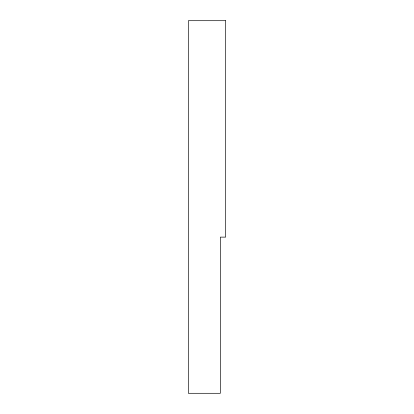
<?xml version="1.0" encoding="UTF-8"?>
<svg xmlns="http://www.w3.org/2000/svg" width="414" height="414" viewBox="0 0 414 414"><rect width="100%" height="100%" fill="white"/><g stroke="black" fill="none" stroke-linecap="round" stroke-linejoin="round"><path stroke-width="0.62" d="M225.63 20.7L188.37 20.7L188.37 393.3L220.351 393.3L220.351 237.118L225.63 237.118L225.63 20.7"/></g></svg>
